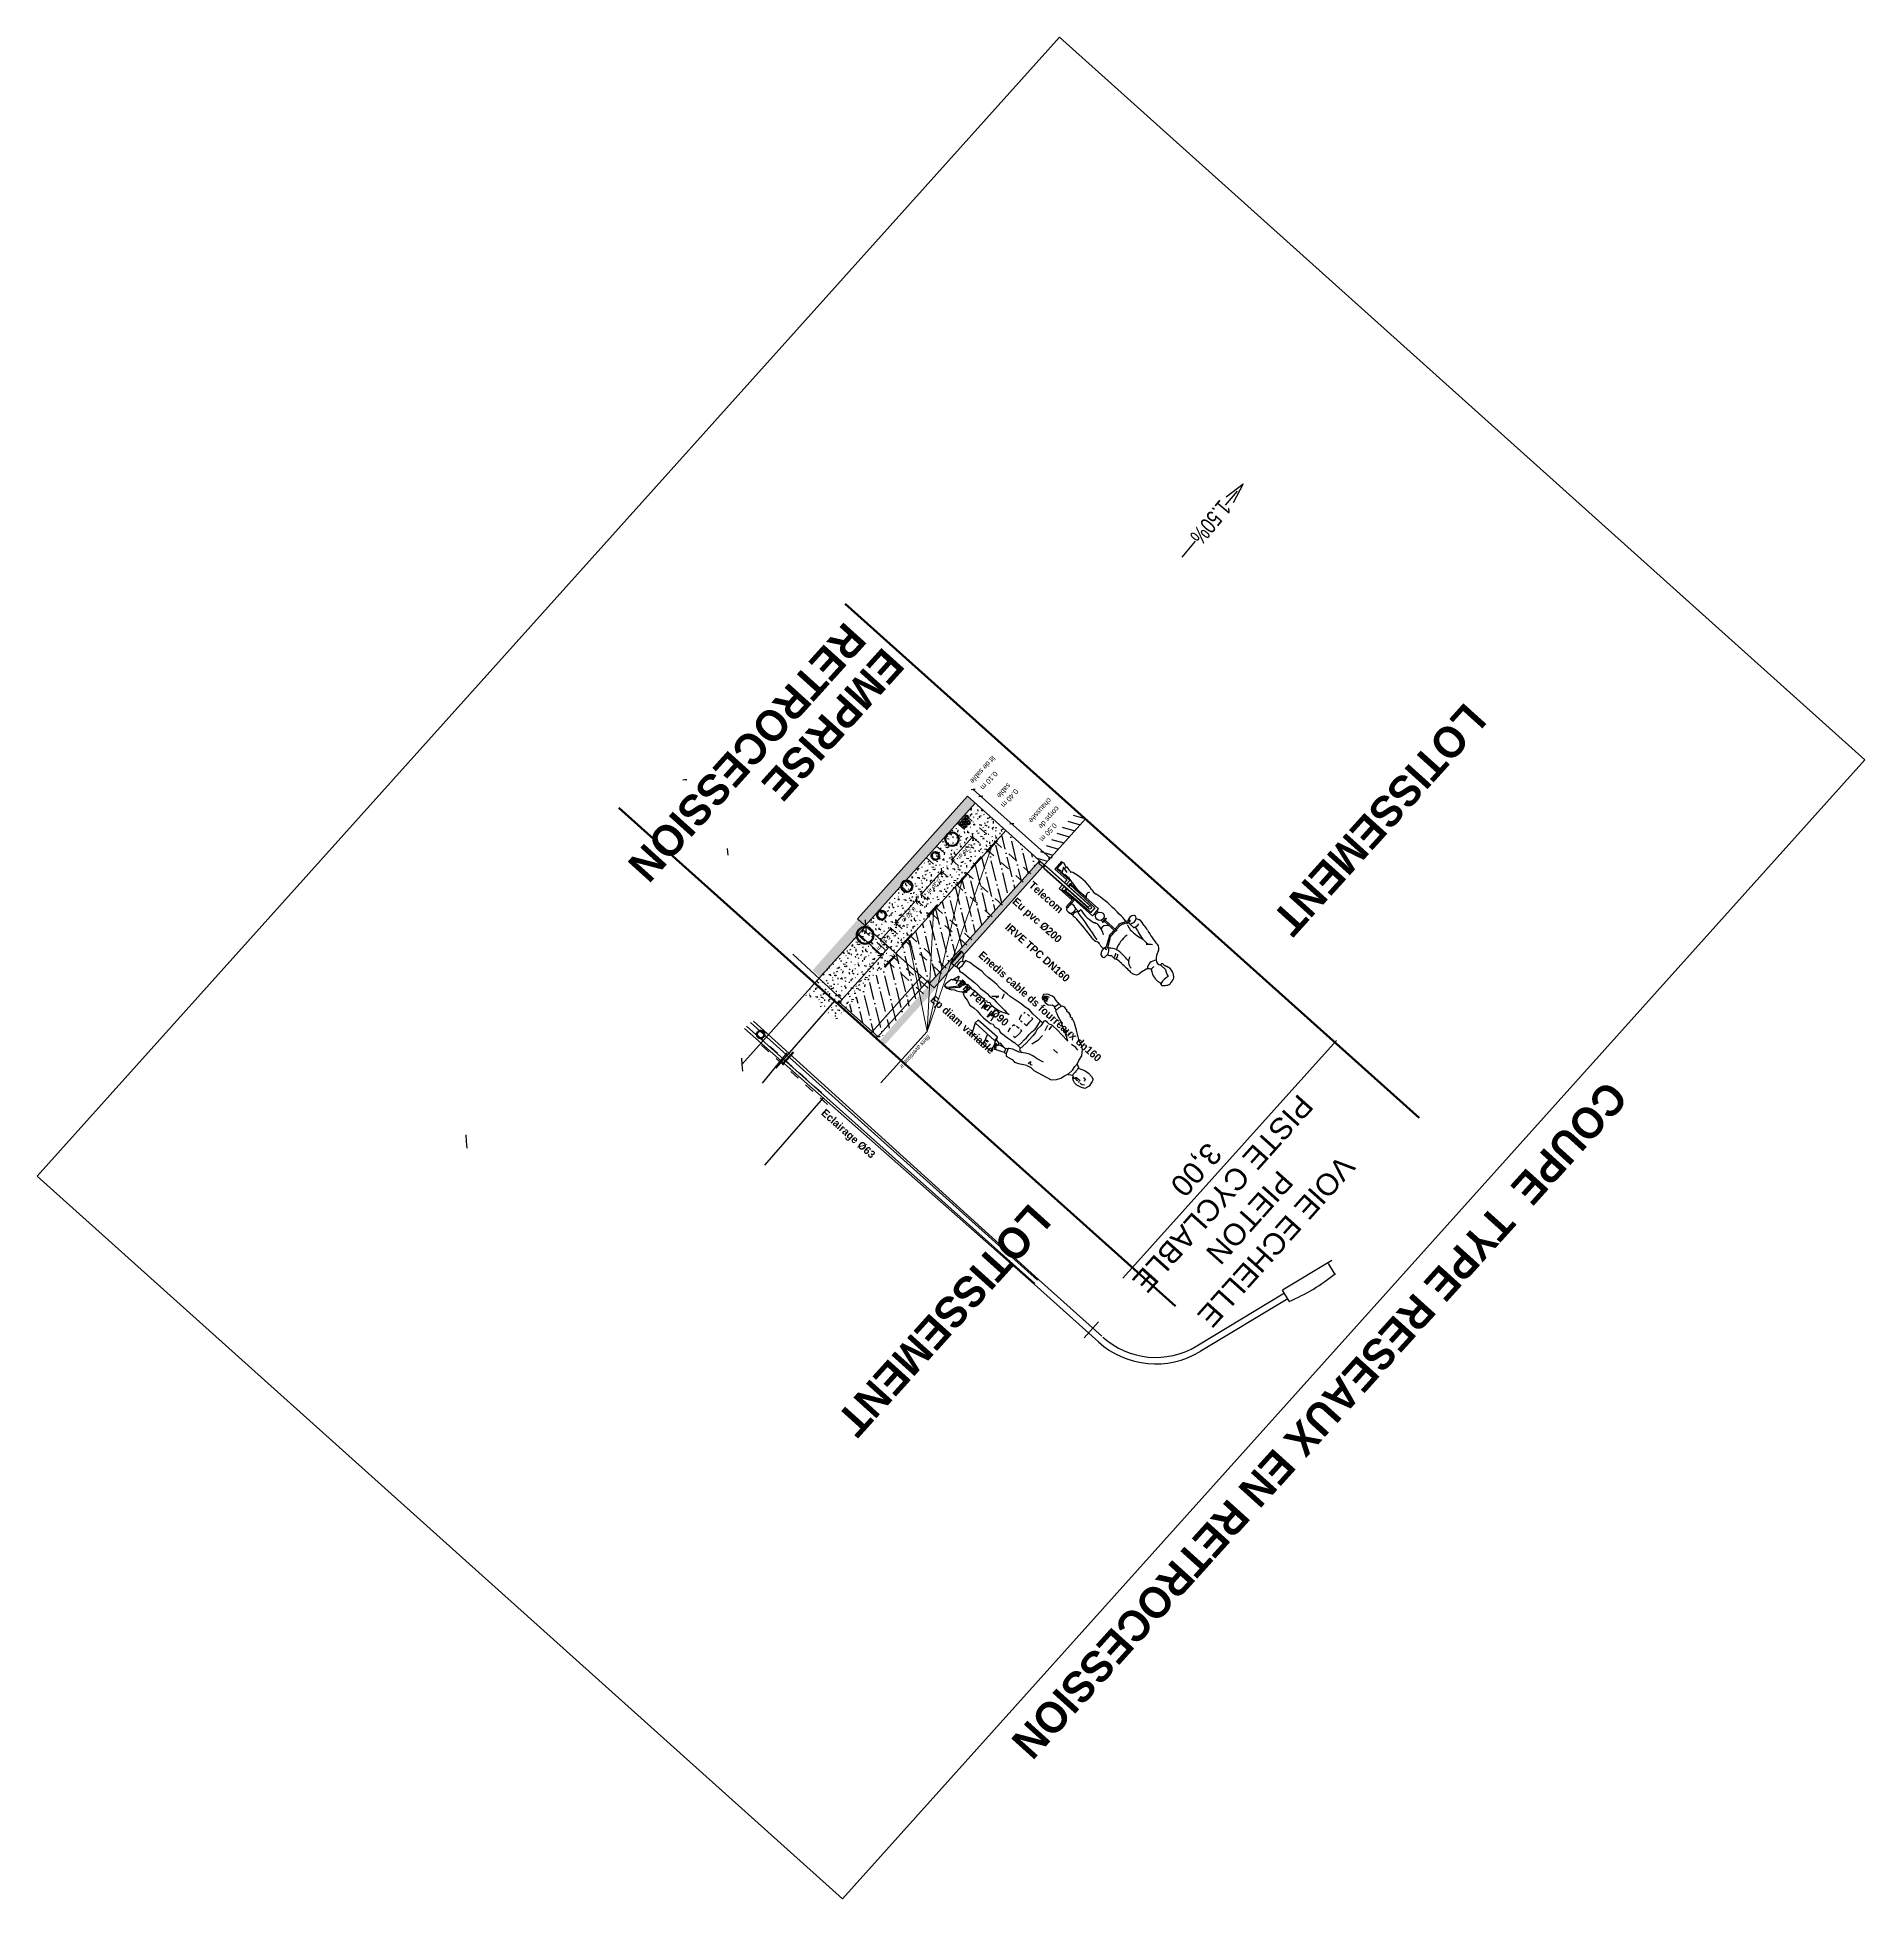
# Model space of a CAD drawing. Header units: metres. Extents: x -2858 to 512, y -1995 to 1252.
# Drawn here: x -1007.98 to -989.43, y -855.85 to -836.96 of the extents above; entities that cross this region are included whole.
import ezdxf
from ezdxf.enums import TextEntityAlignment as Align

# ---------------------------------------------------------------- set-up
doc = ezdxf.new("R2010")
doc.units = ezdxf.units.M
doc.linetypes.add('PRO_MASSE$0$TIRETE-C', pattern=[0.2, 0.1, -0.1])
for name, color, linetype in [('04-NIV-COT', 1, 'Continuous'), ('DWG_Projet_-_Pro - 0', 7, 'Continuous'), ('Formats', 7, 'Continuous'), ('Images', 7, 'Continuous'), ('TOPO-aep', 140, 'Continuous'), ('TOPO-bati', 14, 'Continuous'), ('TOPO-edf', 1, 'Continuous'), ('TOPO-eu', 30, 'Continuous'), ('TOPO-mur', 7, 'Continuous'), ('TOPO-texte', 7, 'Continuous')]:
    doc.layers.add(name, color=color, linetype=linetype)
doc.layers.add('04-NIV-MSQ', color=255, linetype='Continuous', lineweight=0)
doc.layers.add('05.2-EP-315PVC', color=5, linetype='Continuous', lineweight=30)
doc.styles.add('ARIAL', font='arial.ttf')
doc.styles.get("Standard").update_dxf_attribs({"font": 'arial.ttf'})
doc.styles.add('Standard gras', font='GOTHICB.TTF', dxfattribs={"width": 0.99})

# ---------------------------------------------------------------- blocks, each defined once
blk = doc.blocks.new('FORMATS')
at = {"ltscale": 2.5, "flags": 128}
blk.add_lwpolyline([(0, 0), (42, 0), (42, 59.4), (0, 59.4)], close=True, dxfattribs=at)
blk = doc.blocks.new('NIV-PD')
blk.add_wipeout([(0.725, -0.112), (0.225, -0.112), (0.225, 0.113), (0.725, 0.113)]).dxf.layer = '04-NIV-MSQ'
at = {"flags": 128}
for points in [[(0.225, 0), (0, 0)], [(0.925, 0), (0.725, 0)], [(0.8, -0.05), (1.025, 0), (0.8, 0.05)]]:
    blk.add_lwpolyline(points, dxfattribs=at)
at = {"style": 'ARIAL', "width": 0.75}
blk.add_attdef('P%', text='', height=0.175, dxfattribs=at).set_placement((0.475, 0), align=Align.MIDDLE_CENTER)
blk = doc.blocks.new('VELO2 F')
at = {"ltscale": 2}
for p, q in [((-0.07, 0.592), (-0.069, 0.528)), ((-0.053, -0.199), (-0.026, -0.199)), ((-0.053, -0.206), (-0.053, -0.199)), ((-0.046, -0.206), (-0.053, -0.206)), ((-0.046, -0.227), (-0.046, -0.206)), ((-0.046, -0.206), (-0.026, -0.206)), ((-0.046, -0.324), (-0.046, -0.304)), ((0.001, -0.199), (-0.026, -0.199)), ((-0.006, -0.206), (-0.026, -0.206)), ((-0.006, -0.206), (0.001, -0.206)), ((-0.006, -0.227), (-0.006, -0.206)), ((-0.006, -0.324), (-0.006, -0.304)), ((0.001, -0.206), (0.001, -0.199)), ((-0.04, -0.415), (-0.014, -0.415)), ((-0.04, -0.802), (-0.04, -0.415)), ((-0.014, -0.415), (-0.014, -1.084)), ((-0.074, -0.699), (-0.081, -0.699)), ((-0.081, -0.699), (-0.081, -0.707)), ((-0.074, -0.707), (-0.081, -0.707)), ((-0.042, -0.699), (-0.064, -0.699)), ((-0.042, -0.707), (-0.064, -0.707)), ((-0.01, -0.699), (0.012, -0.699)), ((-0.01, -0.707), (0.012, -0.707)), ((0.022, -0.699), (0.029, -0.699)), ((0.022, -0.707), (0.029, -0.707)), ((0.029, -0.699), (0.029, -0.707)), ((-0.167, -0.85), (-0.186, -0.893)), ((-0.176, -0.847), (-0.148, -0.855)), ((-0.138, -0.808), (-0.153, -0.873)), ((-0.153, -0.873), (-0.094, -0.844)), ((-0.112, -0.853), (-0.099, -0.908)), ((-0.04, -1.084), (-0.04, -0.802)), ((-0.014, -1.084), (-0.04, -1.084))]:
    blk.add_line(p, q, dxfattribs=at)
at = {"ltscale": 2, "flags": 128}
for points in [[(-0.019, -0.05), (0.037, -0.05, 0.17399), (0.078, -0.036), (0.161, 0.007)], [(-0.033, -0.064), (-0.089, -0.064, -0.168918), (-0.137, -0.047), (-0.196, -0.017)], [(-0.033, -0.05), (-0.089, -0.05, -0.17399), (-0.13, -0.036), (-0.189, -0.005)], [(-0.033, -0.199), (-0.033, -0.048, -1), (-0.019, -0.048), (-0.019, -0.199)], [(-0.019, -0.064), (0.037, -0.064, 0.168918), (0.085, -0.047), (0.162, -0.008)]]:
    blk.add_lwpolyline(points, format="xyb", dxfattribs=at)
for points in [[(-0.026, -0.324), (-0.074, -0.324), (-0.074, -0.71), (-0.064, -0.71), (-0.056, -0.358), (-0.026, -0.358)], [(-0.026, -0.324), (0.022, -0.324), (0.022, -0.71), (0.012, -0.71), (0.004, -0.358), (-0.026, -0.358)], [(-0.042, -0.734), (-0.092, -0.734), (-0.092, -0.911), (-0.181, -0.911), (-0.181, -0.926), (-0.078, -0.926), (-0.078, -0.76), (-0.042, -0.76)], [(-0.01, -0.76), (0.04, -0.76), (0.04, -0.583), (0.129, -0.583), (0.129, -0.567), (0.026, -0.567), (0.026, -0.699)], [(0.026, -0.707), (0.026, -0.734), (-0.01, -0.734)]]:
    blk.add_lwpolyline(points, dxfattribs=at)
blk.add_lwpolyline([(-0.042, -1.007), (-0.042, -0.398, -0.999568), (-0.01, -0.398), (-0.01, -1.007, -0.995063)], format="xyb", close=True, dxfattribs=at)
at = {"ltscale": 2}
blk.add_circle((-0.026, -0.265), 0.0433, dxfattribs=at)
for centre, radius, start, end in [((0.015, 0.618), 0.121, 159.7977, 197.7323), ((-0.253, 0.533), 0.16, 1.0186, 17.7323), ((0.007, 0.622), 0.113, 126.6528, 159.7977), ((-0.173, 0.693), 0.144, 315.5938, 347.2165), ((-0.035, 0.678), 0.0415, 88.9539, 126.6528), ((-0.029, 1.007), 0.287, 268.9539, 277.5801), ((0.028, 0.829), 0.179, 250.257, 281.8556), ((0.013, 0.689), 0.0338, 51.2415, 97.5801), ((-0.226, 0.391), 0.416, 43.9624, 51.2415), ((0.062, 0.669), 0.0153, 281.8556, 43.9624), ((0.123, 0.561), 0.0568, 155.7668, 182.3257), ((0.161, 0.642), 0.091, 170.3634, 195.0061), ((0.025, 0.605), 0.0503, 335.7668, 15.0061), ((-0.141, 0.352), 0.064, 101.3513, 172.5433), ((-0.182, 0.56), 0.148, 281.3513, 315.506), ((-0.08, 0.536), 0.0131, 181.0186, 321.7529), ((-0.118, 0.496), 0.058, 315.506, 32.3976), ((-0.006, 0.524), 0.0942, 223.8434, 307.423), ((0.01, 0.523), 0.0413, 240.6113, 300.101), ((0.06, 0.479), 0.032, 132.8373, 174.7449), ((0.082, 0.497), 0.0562, 195.8127, 264.2714), ((-0.02, 0.566), 0.0866, 312.8373, 355.3417), ((0.186, 0.684), 0.266, 245.7507, 260.7562), ((0.137, 0.38), 0.042, 43.9972, 80.7562), ((0.113, 0.358), 0.0743, 358.1662, 43.9972), ((-0.017, 0.112), 0.241, 160.915, 176.4186), ((-1.054, 0.471), 0.858, 340.915, 352.5433), ((-0.479, 0.263), 0.338, 333.5256, 3.5328), ((0.006, 0.426), 0.2, 209.5731, 228.4588), ((-1.763, -0.121), 1.653, 9.2791, 11.7243), ((0.056, 0.333), 0.0988, 282.9664, 354.8986), ((1.031, 0.118), 0.924, 171.6209, 178.4973), ((5.107, 0.13), 4.924, 177.379, 178.9282), ((0.829, 0.21), 0.646, 178.9282, 185.291), ((-0.25, 0.001), 0.0196, 145.8605, 227.8915), ((-0.146, 0.069), 0.123, 149.0044, 185.2269), ((-0.487, -0.045), 0.241, 16.8667, 25.2365), ((-0.222, -0.019), 0.054, 88.7072, 145.8605), ((-0.221, -0.007), 0.0886, 58.0687, 96.6544), ((-0.221, -0.014), 0.0493, 57.1107, 88.7072), ((-0.348, -0.209), 0.282, 51.7822, 57.1107), ((-0.181, 0.003), 0.0118, 252.573, 51.7822), ((-0.138, 0.093), 0.0431, 153.5256, 214.8149), ((-0.18, 0.059), 0.0116, 347.4039, 58.0687), ((0.033, 0.011), 0.207, 167.4039, 178.2608), ((-0.083, -0.041), 0.0802, 147.828, 165.2966), ((-0.27, 0.077), 0.141, 327.828, 351.4332), ((-0.415, 0.099), 0.287, 351.4332, 9.2791), ((-0.002, 0.347), 0.285, 256.8732, 293.6374), ((0.259, 0.136), 0.152, 177.9342, 198.3785), ((0.254, 0.123), 0.144, 195.1084, 226.0384), ((0.208, 0.046), 0.107, 101.72, 130.725), ((0.19, 0.045), 0.0769, 88.7756, 127.237), ((0.163, 0.015), 0.00846, 147.7305, 291.9268), ((0.219, -0.021), 0.0749, 58.7319, 147.7305), ((0.202, 0.064), 0.0823, 241.9871, 313.8611), ((0.175, 0), 0.00917, 323.1819, 124.2573), ((0.17, 0.128), 0.0247, 344.8981, 50.7086), ((0.065, 0.116), 0.129, 347.9242, 2.6289), ((0.152, 0.042), 0.0616, 11.5824, 50.4104), ((0.232, 0.024), 0.0329, 324.8541, 41.9912), ((-0.218, 0.036), 0.0677, 227.8915, 297.6316), ((-0.192, -0.01), 0.00885, 50.922, 254.4984), ((1.104, -0.269), 1.284, 173.8369, 185.6022), ((0.204, -0.119), 0.377, 166.897, 181.7973), ((-0.083, -0.041), 0.0802, 175.4167, 183.9963), ((0.042, -0.116), 0.0579, 201.1644, 290.999), ((0.392, -0.284), 0.35, 150.3762, 168.0371), ((4.566, -1.34), 4.56, 164.5637, 168.7995), ((2.925, -0.741), 2.792, 168.338, 173.4497), ((0.195, -0.169), 0.163, 94.456, 101.1762), ((0.232, -0.095), 0.0498, 153.0048, 201.5746), ((0.082, -0.154), 0.112, 348.338, 21.5746), ((0.087, -0.029), 0.109, 336.6065, 6.0893), ((0.112, -0.225), 0.063, 168.0371, 223.1855), ((-0.274, -0.343), 0.344, 342.45, 15.2475), ((0.31, -0.64), 0.5, 164.8759, 194.5269), ((1.78, -0.202), 1.964, 185.6022, 187.0391), ((-0.341, -0.464), 0.174, 344.8759, 7.0391), ((-0.111, -0.474), 0.0402, 229.0925, 330.5445), ((-0.494, -0.576), 0.419, 342.2286, 9.589), ((0.06, -0.449), 0.00581, 162.45, 288.2624), ((0.068, -0.473), 0.0204, 54.2694, 108.2624), ((0.086, -0.545), 0.0211, 153.3036, 268.9341), ((-0.062, -0.471), 0.145, 333.3036, 5.4016), ((0.544, 0.188), 0.794, 234.2694, 235.8205), ((0.109, -0.547), 0.0544, 42.7669, 115.8327), ((0.105, 0.464), 1.031, 268.9341, 271.7782), ((0.146, -0.399), 0.085, 235.8205, 258.4947), ((0.133, -0.461), 0.0216, 258.4947, 12.2177), ((0.137, -0.548), 0.018, 271.7782, 358.9341), ((-0.095, -0.544), 0.25, 358.9341, 14.3203), ((0.27, -0.431), 0.119, 175.9575, 192.2177), ((0.12, -0.772), 0.226, 162.2286, 198.4838), ((-0.165, -0.891), 0.0212, 186.6984, 290.7989), ((-0.385, -0.781), 0.219, 342.3792, 0.1996), ((-0.143, -0.757), 0.032, 194.5269, 242.4999)]:
    blk.add_arc(centre, radius, start, end, dxfattribs=at)
blk = doc.blocks.new('vvqf')
at = {"ltscale": 2}
for p, q in [((80.582, -47.278), (80.595, -47.247)), ((80.595, -47.247), (80.616, -47.24)), ((80.616, -47.24), (80.672, -47.231)), ((80.672, -47.231), (80.719, -47.248)), ((80.579, -47.324), (80.582, -47.278)), ((80.582, -47.365), (80.579, -47.324)), ((80.591, -47.39), (80.582, -47.365)), ((80.612, -47.436), (80.591, -47.39)), ((80.601, -47.441), (80.624, -47.432)), ((80.624, -47.432), (80.666, -47.433)), ((80.647, -47.297), (80.642, -47.331)), ((80.656, -47.43), (80.659, -47.427)), ((80.662, -47.31), (80.665, -47.299)), ((80.666, -47.433), (80.706, -47.43)), ((80.694, -47.395), (80.69, -47.337)), ((80.696, -47.275), (80.708, -47.293)), ((80.703, -47.431), (80.716, -47.394)), ((80.712, -47.343), (80.705, -47.332)), ((80.705, -47.4), (80.712, -47.368)), ((80.706, -47.43), (80.714, -47.445)), ((80.708, -47.293), (80.713, -47.315)), ((80.712, -47.368), (80.709, -47.357)), ((80.734, -47.392), (80.714, -47.414)), ((80.719, -47.248), (80.736, -47.28)), ((80.746, -47.365), (80.734, -47.392)), ((80.736, -47.28), (80.748, -47.33)), ((80.748, -47.33), (80.746, -47.365)), ((80.396, -47.614), (80.333, -47.707)), ((80.413, -47.568), (80.396, -47.614)), ((80.437, -47.534), (80.413, -47.568)), ((80.492, -47.491), (80.437, -47.534)), ((80.477, -47.561), (80.47, -47.593)), ((80.47, -47.593), (80.477, -47.645)), ((80.548, -47.483), (80.492, -47.491)), ((80.588, -47.471), (80.548, -47.483)), ((80.588, -47.471), (80.601, -47.441)), ((80.62, -47.471), (80.588, -47.471)), ((80.663, -47.465), (80.62, -47.471)), ((80.721, -47.471), (80.663, -47.465)), ((80.714, -47.445), (80.728, -47.466)), ((80.759, -47.488), (80.721, -47.471)), ((80.804, -47.5), (80.759, -47.488)), ((80.843, -47.522), (80.804, -47.5)), ((80.88, -47.562), (80.843, -47.522)), ((80.928, -47.757), (80.88, -47.562)), ((80.284, -47.809), (80.272, -47.817)), ((80.289, -47.777), (80.281, -47.797)), ((80.281, -47.797), (80.284, -47.809)), ((80.308, -47.749), (80.289, -47.777)), ((80.333, -47.707), (80.308, -47.749)), ((80.41, -47.747), (80.375, -47.722)), ((80.402, -47.778), (80.428, -47.78)), ((80.423, -47.795), (80.402, -47.778)), ((80.417, -47.815), (80.423, -47.795)), ((80.428, -47.78), (80.448, -47.755)), ((80.448, -47.755), (80.45, -47.738)), ((80.476, -47.699), (80.45, -47.738)), ((80.463, -47.845), (80.47, -47.791)), ((80.47, -47.791), (80.476, -47.699)), ((80.636, -47.693), (80.636, -47.747)), ((80.819, -47.821), (80.799, -47.745)), ((80.907, -47.823), (80.897, -47.806)), ((80.925, -47.799), (80.926, -47.803)), ((80.936, -47.842), (80.925, -47.799)), ((80.926, -47.803), (80.928, -47.757)), ((80.241, -47.956), (80.247, -47.935)), ((80.246, -47.973), (80.241, -47.956)), ((80.246, -47.973), (80.259, -47.982)), ((80.247, -47.921), (80.255, -47.911)), ((80.247, -47.935), (80.247, -47.921)), ((80.254, -48), (80.251, -48.015)), ((80.256, -47.98), (80.254, -48)), ((80.255, -47.911), (80.256, -47.886)), ((80.256, -47.886), (80.266, -47.85)), ((80.259, -47.982), (80.284, -47.99)), ((80.276, -47.841), (80.263, -47.851)), ((80.272, -47.817), (80.276, -47.841)), ((80.284, -47.99), (80.33, -47.997)), ((80.312, -48.028), (80.322, -47.995)), ((80.33, -47.997), (80.342, -47.968)), ((80.342, -47.968), (80.355, -47.943)), ((80.355, -47.943), (80.366, -47.908)), ((80.366, -47.908), (80.374, -47.885)), ((80.373, -47.865), (80.396, -47.856)), ((80.374, -47.885), (80.382, -47.86)), ((80.396, -47.856), (80.401, -47.833)), ((80.401, -47.833), (80.417, -47.815)), ((80.461, -47.924), (80.463, -47.845)), ((80.461, -47.924), (80.473, -47.952)), ((80.473, -47.921), (80.519, -47.918)), ((80.473, -47.952), (80.473, -47.977)), ((80.473, -47.977), (80.473, -48.005)), ((80.494, -47.956), (80.554, -47.942)), ((80.593, -48.008), (80.63, -47.999)), ((80.606, -47.928), (80.673, -47.928)), ((80.63, -47.999), (80.674, -47.999)), ((80.673, -47.928), (80.743, -47.949)), ((80.674, -47.999), (80.729, -47.998)), ((80.729, -47.998), (80.779, -47.998)), ((80.779, -47.998), (80.853, -48.008)), ((80.819, -47.821), (80.823, -47.863)), ((80.823, -47.863), (80.835, -47.898)), ((80.835, -47.898), (80.854, -47.936)), ((80.854, -47.936), (80.891, -47.992)), ((80.871, -48.004), (80.873, -47.965)), ((80.883, -47.841), (80.907, -47.823)), ((80.914, -47.844), (80.883, -47.841)), ((80.891, -47.992), (80.891, -48.005)), ((80.979, -47.919), (80.936, -47.844)), ((80.996, -47.957), (80.979, -47.919)), ((80.992, -47.995), (80.996, -47.957)), ((81.006, -48.062), (80.992, -47.995)), ((80.248, -48.059), (80.238, -48.092)), ((80.238, -48.092), (80.238, -48.117)), ((80.238, -48.117), (80.247, -48.137)), ((80.247, -48.137), (80.257, -48.166)), ((80.253, -48.034), (80.248, -48.059)), ((80.251, -48.015), (80.312, -48.028)), ((80.253, -48.034), (80.257, -48.017)), ((80.257, -48.166), (80.289, -48.197)), ((80.277, -48.161), (80.27, -48.138)), ((80.287, -48.171), (80.277, -48.161)), ((80.292, -48.159), (80.286, -48.135)), ((80.297, -48.182), (80.287, -48.171)), ((80.289, -48.197), (80.303, -48.192)), ((80.299, -48.168), (80.292, -48.159)), ((80.302, -48.192), (80.297, -48.182)), ((80.299, -48.142), (80.298, -48.131)), ((80.307, -48.161), (80.299, -48.142)), ((80.309, -48.177), (80.299, -48.168)), ((80.303, -48.192), (80.321, -48.184)), ((80.304, -48.038), (80.306, -48.026)), ((80.308, -48.06), (80.304, -48.038)), ((80.32, -48.173), (80.307, -48.161)), ((80.321, -48.073), (80.308, -48.06)), ((80.313, -48.188), (80.309, -48.177)), ((80.311, -48.138), (80.317, -48.121)), ((80.32, -48.159), (80.311, -48.138)), ((80.317, -48.121), (80.324, -48.155)), ((80.334, -48.171), (80.32, -48.159)), ((80.324, -48.181), (80.32, -48.173)), ((80.333, -48.091), (80.321, -48.073)), ((80.321, -48.184), (80.334, -48.171)), ((80.324, -48.155), (80.335, -48.152)), ((80.337, -48.125), (80.333, -48.091)), ((80.335, -48.152), (80.337, -48.125)), ((80.473, -48.005), (80.488, -48.015)), ((80.488, -48.015), (80.543, -48.006)), ((80.505, -48.146), (80.5, -48.2)), ((80.509, -48.046), (80.505, -48.146)), ((80.509, -48.046), (80.51, -48.013)), ((80.522, -48.039), (80.509, -48.046)), ((80.539, -48.037), (80.522, -48.039)), ((80.577, -48.027), (80.539, -48.037)), ((80.543, -48.006), (80.593, -48.008)), ((80.588, -48.116), (80.545, -48.114)), ((80.545, -48.114), (80.545, -48.132)), ((80.545, -48.156), (80.545, -48.184)), ((80.545, -48.184), (80.545, -48.184)), ((80.607, -48.027), (80.577, -48.027)), ((80.641, -48.113), (80.588, -48.116)), ((80.65, -48.031), (80.607, -48.027)), ((80.64, -48.147), (80.641, -48.113)), ((80.64, -48.197), (80.64, -48.172)), ((80.687, -48.033), (80.65, -48.031)), ((80.73, -48.031), (80.687, -48.033)), ((80.756, -48.116), (80.709, -48.116)), ((80.709, -48.116), (80.71, -48.132)), ((80.711, -48.152), (80.713, -48.184)), ((80.762, -48.037), (80.73, -48.031)), ((80.806, -48.119), (80.756, -48.116)), ((80.808, -48.035), (80.762, -48.037)), ((80.807, -48.142), (80.806, -48.119)), ((80.847, -48.042), (80.808, -48.035)), ((80.847, -48.022), (80.853, -48.008)), ((80.848, -48.097), (80.847, -48.022)), ((80.852, -48.128), (80.85, -48.097)), ((80.859, -48.177), (80.852, -48.128)), ((80.853, -48.008), (80.871, -48.004)), ((80.863, -48.236), (80.859, -48.177)), ((80.891, -48.005), (80.897, -48.008)), ((80.897, -48.008), (80.905, -48.044)), ((80.905, -48.044), (80.911, -48.059)), ((80.911, -48.059), (80.92, -48.078)), ((80.92, -48.078), (80.93, -48.095)), ((80.93, -48.095), (80.936, -48.097)), ((80.936, -48.097), (80.987, -48.081)), ((80.949, -48.118), (80.939, -48.097)), ((80.949, -48.118), (80.993, -48.104)), ((80.95, -48.161), (80.949, -48.193)), ((80.957, -48.136), (80.95, -48.161)), ((80.954, -48.117), (80.955, -48.119)), ((80.955, -48.12), (80.957, -48.136)), ((80.96, -48.166), (80.959, -48.153)), ((80.965, -48.18), (80.96, -48.166)), ((80.973, -48.195), (80.965, -48.18)), ((80.987, -48.081), (81.006, -48.062)), ((80.993, -48.104), (80.987, -48.08)), ((81.004, -48.137), (80.992, -48.104)), ((81.027, -48.184), (81.004, -48.137)), ((81.017, -48.188), (81.01, -48.219)), ((81.02, -48.217), (81.027, -48.184)), ((81.025, -48.191), (81.034, -48.194)), ((80.5, -48.2), (80.509, -48.249)), ((80.509, -48.249), (80.509, -48.303)), ((80.509, -48.303), (80.522, -48.386)), ((80.55, -48.214), (80.565, -48.218)), ((80.589, -48.226), (80.639, -48.213)), ((80.639, -48.213), (80.64, -48.203)), ((80.669, -48.386), (80.674, -48.354)), ((80.671, -48.323), (80.698, -48.379)), ((80.674, -48.354), (80.671, -48.323)), ((80.698, -48.379), (80.715, -48.424)), ((80.715, -48.199), (80.717, -48.214)), ((80.717, -48.214), (80.74, -48.219)), ((80.766, -48.224), (80.811, -48.213)), ((80.852, -48.301), (80.865, -48.271)), ((80.865, -48.349), (80.852, -48.301)), ((80.854, -48.376), (80.865, -48.349)), ((80.866, -48.401), (80.854, -48.376)), ((80.865, -48.271), (80.863, -48.236)), ((80.952, -48.245), (80.92, -48.256)), ((80.92, -48.256), (80.968, -48.256)), ((80.92, -48.256), (80.926, -48.517)), ((80.949, -48.193), (80.962, -48.206)), ((80.952, -48.245), (80.958, -48.21)), ((80.952, -48.245), (80.978, -48.245)), ((80.958, -48.21), (80.973, -48.195)), ((80.968, -48.256), (80.963, -48.522)), ((80.968, -48.353), (81.069, -48.317)), ((80.973, -48.195), (80.975, -48.194)), ((80.982, -48.197), (80.975, -48.194)), ((80.978, -48.245), (80.981, -48.213)), ((81.022, -48.219), (80.979, -48.235)), ((80.98, -48.228), (80.986, -48.226)), ((80.981, -48.213), (80.988, -48.206)), ((80.982, -48.197), (80.988, -48.206)), ((80.993, -48.218), (80.986, -48.226)), ((81, -48.221), (80.989, -48.227)), ((80.998, -48.202), (80.993, -48.218)), ((81.01, -48.219), (80.993, -48.227)), ((81.02, -48.217), (80.995, -48.227)), ((81.007, -48.194), (81, -48.221)), ((81.022, -48.219), (81.02, -48.215)), ((81.048, -48.22), (81.022, -48.219)), ((81.034, -48.194), (81.048, -48.22)), ((81.046, -48.217), (81.073, -48.217)), ((81.073, -48.217), (81.07, -48.473)), ((80.522, -48.386), (80.529, -48.436)), ((80.529, -48.436), (80.529, -48.478)), ((80.529, -48.478), (80.534, -48.531)), ((80.534, -48.531), (80.533, -48.576)), ((80.55, -48.501), (80.568, -48.491)), ((80.568, -48.491), (80.603, -48.484)), ((80.606, -48.522), (80.652, -48.575)), ((80.631, -48.536), (80.606, -48.522)), ((80.661, -48.542), (80.664, -48.504)), ((80.668, -48.594), (80.661, -48.542)), ((80.664, -48.504), (80.666, -48.477)), ((80.666, -48.477), (80.667, -48.437)), ((80.667, -48.437), (80.67, -48.409)), ((80.67, -48.409), (80.669, -48.386)), ((80.722, -48.522), (80.712, -48.545)), ((80.712, -48.545), (80.727, -48.565)), ((80.715, -48.424), (80.72, -48.469)), ((80.727, -48.565), (80.719, -48.578)), ((80.72, -48.469), (80.722, -48.495)), ((80.722, -48.495), (80.722, -48.522)), ((80.804, -48.442), (80.731, -48.461)), ((80.731, -48.461), (80.811, -48.46)), ((80.75, -48.54), (80.802, -48.547)), ((80.802, -48.547), (80.75, -48.554)), ((80.75, -48.554), (80.816, -48.575)), ((80.839, -48.47), (80.762, -48.477)), ((80.772, -48.432), (80.821, -48.421)), ((80.811, -48.46), (80.839, -48.47)), ((80.821, -48.421), (80.846, -48.421)), ((80.861, -48.589), (80.868, -48.534)), ((80.868, -48.444), (80.866, -48.401)), ((80.871, -48.491), (80.868, -48.444)), ((80.868, -48.534), (80.871, -48.491)), ((80.963, -48.522), (80.926, -48.517)), ((80.963, -48.522), (81.07, -48.473)), ((80.533, -48.576), (80.528, -48.616)), ((80.528, -48.616), (80.531, -48.68)), ((80.531, -48.68), (80.533, -48.731)), ((80.533, -48.731), (80.533, -48.776)), ((80.661, -48.63), (80.668, -48.594)), ((80.665, -48.669), (80.661, -48.63)), ((80.664, -48.753), (80.67, -48.713)), ((80.665, -48.801), (80.664, -48.753)), ((80.67, -48.713), (80.665, -48.669)), ((80.719, -48.578), (80.733, -48.596)), ((80.733, -48.596), (80.724, -48.618)), ((80.724, -48.618), (80.728, -48.645)), ((80.728, -48.645), (80.729, -48.711)), ((80.729, -48.711), (80.729, -48.748)), ((80.729, -48.748), (80.732, -48.774)), ((80.841, -48.778), (80.848, -48.735)), ((80.848, -48.735), (80.865, -48.682)), ((80.859, -48.629), (80.861, -48.589)), ((80.865, -48.682), (80.859, -48.629)), ((80.533, -48.776), (80.53, -48.816)), ((80.53, -48.816), (80.534, -48.857)), ((80.534, -48.857), (80.541, -48.914)), ((80.541, -48.914), (80.545, -48.969)), ((80.667, -48.84), (80.665, -48.801)), ((80.67, -48.908), (80.667, -48.84)), ((80.67, -48.946), (80.67, -48.908)), ((80.681, -48.989), (80.67, -48.946)), ((80.732, -48.774), (80.733, -48.804)), ((80.733, -48.804), (80.744, -48.794)), ((80.743, -48.822), (80.734, -48.834)), ((80.734, -48.834), (80.734, -48.838)), ((80.734, -48.838), (80.738, -48.887)), ((80.736, -48.91), (80.738, -48.887)), ((80.771, -48.947), (80.736, -48.91)), ((80.747, -48.889), (80.737, -48.902)), ((80.745, -48.873), (80.738, -48.883)), ((80.744, -48.811), (80.74, -48.827)), ((80.742, -48.796), (80.744, -48.811)), ((80.767, -48.815), (80.743, -48.822)), ((80.744, -48.794), (80.778, -48.797)), ((80.745, -48.873), (80.784, -48.873)), ((80.767, -48.889), (80.747, -48.889)), ((80.797, -48.819), (80.767, -48.815)), ((80.793, -48.892), (80.767, -48.889)), ((80.785, -48.982), (80.771, -48.947)), ((80.778, -48.797), (80.802, -48.802)), ((80.784, -48.873), (80.802, -48.88)), ((80.816, -48.912), (80.793, -48.892)), ((80.816, -48.826), (80.797, -48.819)), ((80.802, -48.802), (80.823, -48.812)), ((80.802, -48.88), (80.834, -48.911)), ((80.834, -48.853), (80.816, -48.826)), ((80.817, -48.809), (80.822, -48.828)), ((80.818, -48.912), (80.883, -48.967)), ((80.822, -48.828), (80.824, -48.838)), ((80.823, -48.812), (80.841, -48.778)), ((80.847, -48.88), (80.834, -48.853)), ((80.834, -48.911), (80.863, -48.936)), ((80.857, -48.902), (80.847, -48.88)), ((80.88, -48.934), (80.857, -48.902)), ((80.863, -48.936), (80.881, -48.952)), ((80.895, -48.97), (80.88, -48.934)), ((80.528, -49.061), (80.518, -49.089)), ((80.518, -49.089), (80.519, -49.115)), ((80.519, -49.103), (80.676, -49.103)), ((80.519, -49.115), (80.676, -49.115)), ((80.558, -49.051), (80.528, -49.061)), ((80.545, -48.969), (80.552, -48.994)), ((80.552, -48.994), (80.558, -49.017)), ((80.558, -49.017), (80.596, -49.013)), ((80.576, -49.04), (80.558, -49.051)), ((80.584, -49.029), (80.576, -49.04)), ((80.58, -49.021), (80.577, -49.017)), ((80.589, -49.041), (80.58, -49.021)), ((80.612, -49.049), (80.589, -49.041)), ((80.596, -49.013), (80.626, -49.008)), ((80.639, -49.046), (80.612, -49.049)), ((80.626, -49.008), (80.663, -49.011)), ((80.669, -49.041), (80.639, -49.046)), ((80.663, -49.011), (80.681, -48.989)), ((80.668, -49.006), (80.664, -49.043)), ((80.669, -49.041), (80.674, -49.065)), ((80.674, -49.065), (80.677, -49.098)), ((80.677, -49.098), (80.676, -49.115)), ((80.796, -48.998), (80.785, -48.982)), ((80.819, -49.003), (80.796, -48.998)), ((80.861, -49.009), (80.819, -49.003)), ((80.894, -49.002), (80.861, -49.009)), ((80.896, -48.973), (80.881, -48.952)), ((80.884, -48.968), (80.892, -48.984)), ((80.892, -48.984), (80.894, -49.002)), ((80.894, -49.002), (80.896, -48.973))]:
    blk.add_line(p, q, dxfattribs=at)
blk.add_ellipse((81.023, -48.311), major_axis=(0, -0.0136), ratio=0.343607, dxfattribs=at)

msp = doc.modelspace()

# ---------------------------------------------------------------- hatches: boundary and pattern name
at = {"layer": 'Images', "true_color": 0xffcb2e}
h = msp.add_hatch(dxfattribs=at)
h.set_pattern_fill('HAIE', color=40, scale=0.26154, angle=58.9196)
h.set_pattern_definition([(168.209597, (-983.065119, -783.684217), (-4.618007229, 0.951335905), [0.0157811, -5.5261522]), (220.4846, (-983.30485, -783.62151), (-0.1350177, -0.22399418), [0.016511, -0.8105511]), (165.847063, (-983.317415, -783.63223), (-3.4519951139, 0.8592534432), [0.017905, -6.269943]), (170.170056, (-983.100071, -783.744086), (-1.3900062917, 0.2271001658), [0.0226219, -5.0285545]), (87.362479, (-983.24854, -783.695489), (0.1412296819, 3.274042168), [0.02033735, -7.1183154]), (142.57936, (-983.232476, -783.707799), (-0.223994177, 0.135017704), [0.020238, -2.3481075]), (86.992037, (-983.260166, -783.52573), (0.187270913, 3.8570482255), [0.012663, -4.433517]), (128.363505, (-983.050826, -783.63886), (-0.536964827, 0.629047288), [0.012737, -2.2218617]), (181.824793, (-983.059123, -783.629522), (-0.9420179382, -0.042935242), [0.0150778, -5.2807036]), (193.91955, (-983.07236, -783.60675), (-0.1350177, -0.2239942), [0.0094879, -0.3603855]), (215.170056, (-983.203535, -783.511142), (-3.7282424996, -2.6387829016), [0.0203661, -7.12307605]), (103.91955, (-983.21662, -783.53719), (-0.2239942, 0.1350177), [0.0147566, -0.3551168]), (107.28601, (-983.183565, -783.554511), (-0.846829487, 2.6481008686), [0.0089656, -3.1403931]), (93.614704, (-983.143238, -783.577079), (-0.217782199, 3.185065695), [0.0117824, -4.1235281]), (187.209714, (-983.300568, -783.588425), (-1.6600416995, -0.2208881878), [0.0120622, -6.3191508]), (131.174879, (-983.162914, -783.640067), (-3.9827479624, 4.5383487229), [0.019558, -6.8455557]), (174.265726, (-983.175783, -783.625347), (-0.5830060575, 0.046041231), [0.0156715, -5.4828921]), (173.936444, (-983.109975, -783.625804), (-0.5830060575, 0.046041231), [0.0230051, -4.3062523]), (100.105476, (-983.108587, -783.633634), (-0.088976473, 0.359011881), [0.0079168, -2.7722915]), (122.3545, (-983.08997, -783.65617), (-0.22399418, 0.1350177), [0.0049988, -0.5798224]), (190.105476, (-983.132907, -783.708634), (-0.359011881, -0.088976473), [0.0158415, -2.7643669]), (218.363505, (-983.148175, -783.68202), (-0.629047288, -0.536964827), [0.0127375, -2.2218612]), (78.718427, (-983.19424, -783.706477), (0.5892180355, 3.0040067603), [0.0087328, -6.9405577]), (175.4846, (-983.2193, -783.65133), (-0.35901188, -0.08897647), [0.0049988, -0.5798224]), (103.91955, (-983.22267, -783.61363), (-0.2239942, 0.1350177), [0.0063253, -0.3635481]), (115.22948, (-983.18864, -783.597584), (-0.31297065, 0.494029585), [0.0053822, -0.9376136]), (190.105476, (-983.25852, -783.585034), (-0.359011881, -0.088976473), [0.0079273, -2.7722811]), (58.91955, (-983.27968, -783.6621), (-0.2239942, 0.1350177), [0.013077, -0.248463]), (205.22948, (-983.175835, -783.815924), (-0.494029585, -0.31297065), [0.016103, -0.9268929]), (202.04965, (-983.246235, -783.755206), (-0.853041465, -0.401947123), [0.0186279, -1.2890721]), (95.303902, (-983.261881, -783.779703), (-0.1319117149, 1.3010298188), [0.0175799, -6.1549857]), (195.655255, (-983.30115, -783.739513), (-5.520195914, -1.5586412707), [0.0174123, -6.0883005]), (84.629504, (-983.347464, -783.69941), (0.046041231, 0.5830060575), [0.0239989, -7.8134782]), (186.324907, (-983.171146, -783.782206), (-4.2621013372, -0.4847116175), [0.0159539, -5.5812465]), (103.91955, (-983.13681, -783.80028), (-0.2239942, 0.1350177), [0.0073783, -0.3624951]), (212.3545, (-983.21771, -783.74107), (-0.1350177, -0.22399418), [0.0066523, -0.578169]), (226.390743, (-983.15692, -783.767267), (-0.899082696, -0.98495318), [0.0206303, -2.3906494]), (103.91955, (-983.27753, -783.7092), (-0.2239942, 0.1350177), [0.0184938, -0.3513797])])
h.paths.add_polyline_path([(-999.876, -846.941), (-998.147, -845.009), (-998.458, -844.73), (-1000.195, -846.67)])
at = {"layer": 'Images', "true_color": 0xadd6ff}
h = msp.add_hatch(dxfattribs=at)
h.set_pattern_fill('HAIE', color=141, scale=0.13077, angle=58.9195)
h.set_pattern_definition([(168.209567, (-983.1120306, -783.762984), (-2.30900337173, 0.4756691309), [0.00789053, -2.7630761]), (220.48457, (-983.231894, -783.731632), (-0.06750891, -0.111997054), [0.0082555, -0.40527554]), (165.847034, (-983.2381785, -783.736991), (-1.7259973377, 0.42962760244), [0.00895251, -3.13497151]), (170.170027, (-983.1295065, -783.792919), (-0.6950030879, 0.1135504376), [0.01131095, -2.51427725]), (87.36245, (-983.203741, -783.76862), (0.07061567635, 1.63702104798), [0.01016868, -3.5591577]), (142.57933, (-983.195709, -783.774775), (-0.111997054, 0.067508909), [0.01011898, -1.17405373]), (86.992008, (-983.209554, -783.683741), (0.0936364406, 1.928524065), [0.0063315, -2.2167585]), (128.363476, (-983.104884, -783.740305), (-0.2684822527, 0.3145237812), [0.0063685, -1.11093087]), (181.824764, (-983.109032, -783.735637), (-0.47100898, -0.0214673806), [0.0075389, -2.6403518]), (193.91952, (-983.11565, -783.72425), (-0.06750891, -0.11199705), [0.00474394, -0.18019276]), (215.170027, (-983.181239, -783.6764467), (-1.86412192314, -1.3193904995), [0.01018306, -3.56153802]), (103.91952, (-983.18778, -783.68947), (-0.11199705, 0.06750891), [0.0073783, -0.1775584]), (107.285982, (-983.171253, -783.698132), (-0.423414068, 1.3240506504), [0.0044828, -1.57019653]), (93.614675, (-983.15109, -783.709415), (-0.1088902867, 1.5925329031), [0.0058912, -2.06176406]), (187.209684, (-983.2297547, -783.715088), (-0.8300209061, -0.1104436703), [0.0060311, -3.1595754]), (131.1748495, (-983.1609276, -783.740909), (-1.9913728232, 2.2691753777), [0.00977898, -3.42277784]), (174.265697, (-983.167362, -783.7335494), (-0.291503017, 0.02302076424), [0.00783574, -2.74144607]), (173.936415, (-983.134458, -783.733778), (-0.291503017, 0.0230207642), [0.01150253, -2.15312614]), (100.105446, (-983.133764, -783.737693), (-0.0444881449, 0.179505963), [0.0039584, -1.38614576]), (122.35447, (-983.124455, -783.748963), (-0.111997054, 0.06750891), [0.0024994, -0.2899112]), (190.105446, (-983.145924, -783.775192), (-0.179505963, -0.0444881449), [0.00792074, -1.38218343]), (218.363476, (-983.153559, -783.761886), (-0.3145237812, -0.2684822527), [0.00636876, -1.1109306]), (78.7183975, (-983.176591, -783.774114), (0.29460978424, 1.5020032298), [0.0043664, -3.47027886]), (175.48457, (-983.18912, -783.74654), (-0.179505963, -0.044488145), [0.0024994, -0.2899112]), (103.91952, (-983.19081, -783.72769), (-0.11199705, 0.06750891), [0.00316267, -0.18177404]), (115.229454, (-983.17379, -783.719668), (-0.156485199, 0.247014872), [0.00269112, -0.46880682]), (190.105446, (-983.208731, -783.713393), (-0.179505963, -0.0444881449), [0.00396364, -1.38614053]), (58.91952, (-983.21931, -783.75192), (-0.11199705, 0.0675089), [0.0065385, -0.1242315]), (205.229454, (-983.16739, -783.828838), (-0.247014872, -0.156485199), [0.0080515, -0.46344643]), (202.049623, (-983.20259, -783.798479), (-0.426520835, -0.200973344), [0.00931396, -0.64453604]), (95.303873, (-983.210411, -783.8107275), (-0.06595552547, 0.65051494307), [0.00878997, -3.07749285]), (195.655226, (-983.230046, -783.790633), (-2.7600983547, -0.7793192268), [0.00870614, -3.04415025]), (84.629475, (-983.253203, -783.7705807), (0.02302076424, 0.291503017), [0.01199946, -3.90673912]), (186.324878, (-983.1650443, -783.8119783), (-2.13105079226, -0.24235472124), [0.00797697, -2.79062324]), (103.91952, (-983.14788, -783.82102), (-0.11199705, 0.06750891), [0.00368915, -0.18124756]), (212.35447, (-983.188326, -783.79141), (-0.06750891, -0.111997054), [0.00332613, -0.28908447]), (226.390713, (-983.157931, -783.804509), (-0.4495415994, -0.4924763606), [0.01031514, -1.1953247]), (103.91952, (-983.21824, -783.77547), (-0.11199705, 0.06750891), [0.00924688, -0.17568983])])
h.paths.add_polyline_path([(-1000.03, -846.498), (-998.458, -844.73), (-998.536, -844.66), (-1000.108, -846.428)])
at = {"layer": 'Images'}
h = msp.add_hatch(dxfattribs=at)
h.set_pattern_fill('ANSI31', scale=0.023539, angle=-241.0805)
h.set_pattern_definition([(163.919461104, (490293.11295, -307434.75054), (-0.02070073574, -0.07181091829), [])])
h.paths.add_polyline_path([(-997.338, -844.891), (-997.43, -844.814), (-997.846, -845.283), (-997.757, -845.358)])
h = msp.add_hatch(dxfattribs=at)
h.set_pattern_fill('ANSI36', color=253, scale=0.026154, angle=58.9195)
h.set_pattern_definition([(103.91952, (-983.15894, -783.84175), (-0.11555803, 0.12107509), [0.20759737, -0.04151947, 0, -0.04151947])])
h.paths.add_polyline_path([(-999.422, -847.123), (-997.804, -845.316), (-998.147, -845.009), (-999.757, -846.808), (-999.523, -847.033), (-999.445, -847.102)])
h = msp.add_hatch(color=256, dxfattribs=at)
h.dxf.hatch_style = 1
h.paths.add_polyline_path([(-998.873, -846.605), (-997.757, -845.358), (-997.804, -845.316), (-998.92, -846.563)])
h = msp.add_hatch(color=256, dxfattribs=at)
h.dxf.hatch_style = 1
h.paths.add_polyline_path([(-999.373, -847.182), (-998.856, -846.612), (-998.913, -846.56), (-999.421, -847.138)])

# ---------------------------------------------------------------- linework, layer by layer
for p, q in [((-1000.8, -847.018), (-997.86, -849.615)), ((-1000.778, -846.997), (-997.853, -849.607)), ((-1000.737, -846.958), (-997.824, -849.575)), ((-1000.706, -846.944), (-997.816, -849.567)), ((-994.836, -849.375), (-995.338, -849.677)), ((-994.803, -849.516), (-994.87, -849.404)), ((-997.205, -850.201), (-997.86, -849.615)), ((-997.172, -850.144), (-997.816, -849.567)), ((-995.27, -849.789), (-995.338, -849.677)), ((-995.317, -849.706), (-996.208, -850.243)), ((-995.283, -849.762), (-996.174, -850.299))]:
    msp.add_line(p, q)
at = {"color": 1, "transparency": 16777216}
msp.add_line((-994.791, -847.14), (-996.957, -849.553), dxfattribs=at)
at = {"flags": 128}
msp.add_lwpolyline([(-997.351, -850.16), (-997.205, -849.997)], dxfattribs=at)
for centre, radius, start, end in [((-996.013, -848.023), 1.916, 292.8017, 309.3145), ((-996.624, -849.552), 0.872, 228.1618, 301.0581), ((-996.624, -849.552), 0.806, 228.1618, 301.0581)]:
    msp.add_arc(centre, radius, start, end)
at = {"layer": '05.2-EP-315PVC', "flags": 128}
for points in [[(-1000.31, -846.266), (-999.812, -846.724)], [(-999.884, -846.739), (-1000.481, -847.423)], [(-1000.368, -847.265), (-1000.62, -847.573)], [(-1000, -847.724), (-1000.596, -848.407)]]:
    msp.add_lwpolyline(points, dxfattribs=at)
at = {"layer": 'Images', "color": 1, "flags": 128}
for points in [[(-1001.383, -844.494), (-1001.403, -844.496), (-1001.424, -844.498)], [(-998.456, -844.592), (-998.477, -844.594), (-998.498, -844.596)], [(-997.696, -845.29), (-998.477, -844.594)], [(-998.378, -844.662), (-998.399, -844.664), (-998.42, -844.666)], [(-998.066, -844.94), (-998.087, -844.942), (-998.107, -844.944)], [(-1000.975, -845.191), (-1000.969, -845.258)], [(-997.675, -845.288), (-997.696, -845.29), (-997.716, -845.292)], [(-999.574, -845.915), (-999.569, -845.983)], [(-999.405, -846.275), (-999.655, -846.047)], [(-999.569, -845.983), (-999.564, -846.05)], [(-999.384, -846.272), (-999.405, -846.275), (-999.426, -846.277)], [(-999.815, -846.753), (-999.836, -846.755), (-999.857, -846.757)], [(-999.443, -847.105), (-999.836, -846.755)], [(-999.422, -847.103), (-999.443, -847.105), (-999.464, -847.107)], [(-1000.83, -847.319), (-1000.825, -847.386)], [(-1000.825, -847.386), (-1000.819, -847.453)], [(-1003.629, -848.098), (-1003.624, -848.166)], [(-1003.624, -848.166), (-1003.619, -848.233)]]:
    msp.add_lwpolyline(points, dxfattribs=at)
at = {"layer": 'Images', "linetype": 'PRO_MASSE$0$TIRETE-C', "lineweight": 18, "flags": 128}
for points in [[(-998.64, -844.933), (-997.938, -845.561)], [(-998.563, -844.847), (-997.862, -845.475)], [(-998.954, -845.284), (-998.252, -845.912)], [(-998.849, -845.167), (-998.148, -845.795)], [(-999.163, -845.517), (-998.462, -846.145)], [(-999.212, -845.572), (-998.511, -846.2)], [(-999.47, -845.86), (-998.769, -846.488)], [(-999.421, -845.806), (-998.72, -846.434)], [(-999.653, -846.065), (-998.952, -846.693)], [(-999.605, -846.01), (-998.903, -846.638)], [(-1000.688, -847.07), (-999.987, -847.698)], [(-1000.627, -847.19), (-999.926, -847.818)]]:
    msp.add_lwpolyline(points, dxfattribs=at)
at = {"layer": 'Images', "lineweight": 9, "flags": 128}
for points in [[(-998.485, -845.072), (-998.692, -845.305)], [(-998.798, -845.425), (-999.006, -845.658)], [(-999.054, -845.714), (-999.262, -845.947)], [(-999.311, -846.001), (-999.415, -846.118)]]:
    msp.add_lwpolyline(points, dxfattribs=at)
at = {"layer": 'Images', "flags": 128}
for points in [[(-998.487, -845.038), (-998.485, -845.072)], [(-998.485, -845.072), (-998.482, -845.105)], [(-998.695, -845.271), (-998.692, -845.305)], [(-998.692, -845.305), (-998.69, -845.339)], [(-998.801, -845.391), (-998.798, -845.425)], [(-998.798, -845.425), (-998.796, -845.458)], [(-999.057, -845.68), (-999.054, -845.714)], [(-999.054, -845.714), (-999.052, -845.747)], [(-999.009, -845.624), (-999.006, -845.658)], [(-999.006, -845.658), (-999.003, -845.692)], [(-999.265, -845.913), (-999.262, -845.947)], [(-999.421, -846.102), (-999.418, -846.136)], [(-999.311, -846.001), (-999.308, -846.035)], [(-999.262, -845.947), (-999.259, -845.981)]]:
    msp.add_lwpolyline(points, dxfattribs=at)
at = {"layer": 'Images', "color": 1, "lineweight": 9, "flags": 128}
msp.add_lwpolyline([(-999.569, -845.983), (-1000.825, -847.386)], dxfattribs=at)
at = {"layer": 'TOPO-aep', "lineweight": 60, "ltscale": 2.5, "flags": 128}
msp.add_lwpolyline([(-999.094, -846.058), (-999.201, -846.175)], dxfattribs=at)
at = {"layer": 'TOPO-aep', "lineweight": 60, "ltscale": 2.5}
msp.add_circle((-999.409, -845.868), 0.0447, dxfattribs=at)
at = {"layer": 'TOPO-aep', "color": 5, "lineweight": 60, "ltscale": 2.5}
msp.add_circle((-999.575, -846.073), 0.0849, dxfattribs=at)
at = {"layer": 'TOPO-bati', "lineweight": 50, "ltscale": 2.5, "flags": 128}
for points in [[(-999.777, -842.707), (-993.949, -847.925)], [(-1002.076, -844.78), (-996.425, -849.839)]]:
    msp.add_lwpolyline(points, dxfattribs=at)
at = {"layer": 'TOPO-edf', "color": 3, "lineweight": 60, "ltscale": 2.5, "flags": 128}
msp.add_lwpolyline([(-998.235, -845.109), (-998.342, -845.226)], dxfattribs=at)
at = {"layer": 'TOPO-edf', "lineweight": 60, "ltscale": 2.5, "flags": 128}
msp.add_lwpolyline([(-1000.303, -847.261), (-1000.41, -847.378)], dxfattribs=at)
at = {"layer": 'TOPO-edf', "color": 7, "lineweight": 60, "ltscale": 2.5}
msp.add_circle((-998.861, -845.267), 0.0382, dxfattribs=at)
at = {"layer": 'TOPO-edf', "lineweight": 60, "ltscale": 2.5}
msp.add_circle((-1000.635, -847.08), 0.0382, dxfattribs=at)
at = {"layer": 'TOPO-eu', "color": 244, "lineweight": 60, "ltscale": 2.5, "true_color": 0x991b1e, "flags": 128}
msp.add_lwpolyline([(-998.392, -845.278), (-998.499, -845.395)], dxfattribs=at)
at = {"layer": 'TOPO-eu', "color": 7, "lineweight": 60, "ltscale": 2.5, "flags": 128}
msp.add_lwpolyline([(-998.538, -845.448), (-998.645, -845.566)], dxfattribs=at)
at = {"layer": 'TOPO-eu', "color": 242, "lineweight": 60, "ltscale": 2.5, "true_color": 0xcd2027, "flags": 128}
msp.add_lwpolyline([(-998.836, -845.764), (-998.943, -845.881)], dxfattribs=at)
at = {"layer": 'TOPO-eu', "color": 3, "lineweight": 60, "ltscale": 2.5, "flags": 128}
msp.add_lwpolyline([(-999.271, -846.277), (-999.377, -846.395)], dxfattribs=at)
at = {"layer": 'TOPO-eu', "color": 3, "lineweight": 60, "ltscale": 2.5}
for centre in [(-998.598, -844.941), (-998.57, -844.909), (-998.561, -844.96), (-998.541, -844.877), (-998.527, -844.929)]:
    msp.add_circle(centre, 0.0165, dxfattribs=at)
at = {"layer": 'TOPO-eu', "color": 244, "lineweight": 60, "ltscale": 2.5, "true_color": 0x991b1e}
msp.add_circle((-998.693, -845.097), 0.0693, dxfattribs=at)
at = {"layer": 'TOPO-eu', "color": 242, "lineweight": 60, "ltscale": 2.5, "true_color": 0xcd2027}
msp.add_circle((-999.152, -845.575), 0.0574, dxfattribs=at)
at = {"layer": 'TOPO-mur', "ltscale": 2.5, "flags": 128}
for points in [[(-998.536, -844.66), (-999.653, -845.907)], [(-998.458, -844.73), (-999.575, -845.977)], [(-998.536, -844.66), (-997.757, -845.358)], [(-997.338, -844.891), (-998.873, -846.605)], [(-998.147, -845.009), (-999.263, -846.256)], [(-997.804, -845.316), (-998.92, -846.563)], [(-999.653, -845.907), (-998.873, -846.605)], [(-999.649, -845.908), (-999.333, -846.194)], [(-999.333, -846.194), (-999.848, -846.769)], [(-999.001, -846.491), (-999.509, -847.061)], [(-998.944, -846.542), (-999.448, -847.106)]]:
    msp.add_lwpolyline(points, dxfattribs=at)
at = {"layer": 'TOPO-mur', "lineweight": 9, "ltscale": 2.5, "flags": 128}
for points in [[(-998.289, -845.168), (-998.946, -847.048), (-998.59, -845.508)], [(-998.882, -845.833), (-998.946, -847.048), (-999.135, -846.115)], [(-998.946, -847.048), (-999.414, -847.571)]]:
    msp.add_lwpolyline(points, dxfattribs=at)

# ---------------------------------------------------------------- block references
at = {"layer": 'DWG_Projet_-_Pro - 0', "color": 253, "ltscale": 2, "rotation": 228.1617603435354}
for name, p in [('VELO2 F', (-997.012, -846.076)), ('vvqf', (-908.301, -819.006))]:
    msp.add_blockref(name, p, dxfattribs=at)
at = {"layer": 'Formats', "ltscale": 2.5, "xscale": 0.26154, "yscale": 0.26154, "zscale": 0.26154, "rotation": 318.0959493481956}
msp.add_blockref('FORMATS', (-1007.978, -848.518), dxfattribs=at)

# ---------------------------------------------------------------- texts
at = {"transparency": 16777216, "insert": (-995.822, -848.804), "char_height": 0.21795, "attachment_point": 5, "rotation": 228.1618, "style": 'ARIAL'}
msp.add_mtext('VOIE ECHELLE\\PPIETON\\PPISTE CYCLABLE\\P3,00', dxfattribs=at)
at = {"layer": 'Images', "color": 1, "width": 0.99}
for s, height, p in [('lit de sable', 0.05231, (-998.286, -844.246)), ('0.10 m', 0.0523, (-998.262, -844.403)), ('sable', 0.0523, (-998.128, -844.523)), ('0.40 m', 0.0523, (-998.053, -844.582)), ('chaussée', 0.0523, (-997.714, -844.673)), ('corps de', 0.0523, (-997.635, -844.757)), ('0.50 m', 0.0523, (-997.662, -844.928))]:
    msp.add_text(s, height=height, rotation=228.3315, dxfattribs=at).set_placement(p)
at = {"layer": 'Images', "color": 7, "oblique": 13.5, "width": 0.99}
for s, height, p in [('0.30 m', 0.0432, (-998.513, -845.136)), ('0.30 m', 0.0432, (-998.827, -845.489)), ('0.30 m', 0.0432, (-999.083, -845.778)), ('0.10 m', 0.0432, (-999.34, -846.065)), ('filets avertisseur', 0.04323, (-998.937, -847.077))]:
    msp.add_text(s, height=height, rotation=228.3315, dxfattribs=at).set_placement(p)
at = {"layer": 'Images', "color": 0, "lineweight": 60, "style": 'Standard gras', "width": 0.99}
msp.add_text('IRVE TPC DN160', height=0.07846, rotation=318.3315, dxfattribs=at).set_placement((-998.16, -846.001))
at = {"layer": 'Images', "color": 140, "lineweight": 60, "style": 'Standard gras', "width": 0.99}
msp.add_text('APE Pehd %%C90', height=0.07846, rotation=318.3315, dxfattribs=at).set_placement((-998.699, -846.522))
at = {"layer": 'Images', "color": 5, "lineweight": 60, "style": 'Standard gras', "width": 0.99}
msp.add_text('Ep diam variable', height=0.07846, rotation=318.3315, dxfattribs=at).set_placement((-998.92, -846.736))
at = {"layer": 'Images', "color": 1, "lineweight": 60, "style": 'Standard gras', "width": 0.99}
msp.add_text('Eclairage %%C63', height=0.07846, rotation=318.3315, dxfattribs=at).set_placement((-1000.027, -847.887))
at = {"layer": 'TOPO-eu', "color": 3, "lineweight": 60, "ltscale": 2.5, "style": 'Standard gras', "width": 0.99}
msp.add_text('Telecom', height=0.0785, rotation=318.3315, dxfattribs=at).set_placement((-997.92, -845.575))
at = {"layer": 'TOPO-eu', "color": 244, "lineweight": 60, "ltscale": 2.5, "true_color": 0x991b1e, "style": 'Standard gras', "width": 0.99}
msp.add_text('Eu pvc %%C200', height=0.07846, rotation=318.3315, dxfattribs=at).set_placement((-998.086, -845.741))
at = {"layer": 'TOPO-eu', "color": 242, "lineweight": 60, "ltscale": 2.5, "true_color": 0xcd2027, "style": 'Standard gras', "width": 0.99}
msp.add_text('Enedis cable ds fourreaux dn160', height=0.07846, rotation=318.3315, dxfattribs=at).set_placement((-998.431, -846.285))
at = {"layer": 'TOPO-texte', "color": 1, "style": 'Standard gras', "width": 0.99}
for s, height, p in [('RETROCESSION', 0.31385, (-999.776, -842.878)), ('EMPRISE', 0.3138, (-999.391, -843.136)), ('LOTISSEMENT', 0.31385, (-993.483, -843.697)), ('LOTISSEMENT', 0.31385, (-997.903, -848.781))]:
    msp.add_text(s, height=height, rotation=227.9407, dxfattribs=at).set_placement(p)
at = {"layer": 'TOPO-texte', "style": 'Standard gras', "width": 0.99}
msp.add_text('COUPE  TYPE RESEAUX EN RETROCESSION', height=0.31385, rotation=227.9407, dxfattribs=at).set_placement((-992.047, -847.529))

# ---------------------------------------------------------------- next in the draw order: block references
at = {"layer": '04-NIV-COT'}
ref = msp.add_blockref('NIV-PD', (-996.36, -842.233), dxfattribs=dict(at, xscale=-0.9450311999999997, yscale=0.9450311999999998, zscale=0.9450311999999998, rotation=230.0656647898489))
ref.add_attrib('P%', '1.50%', dxfattribs={"layer": '0', "height": 0.1654, "rotation": 230.0657, "style": 'ARIAL', "width": 0.75}).set_placement((-996.066, -841.882), align=Align.MIDDLE_CENTER)

doc.saveas('drawing.dxf')
